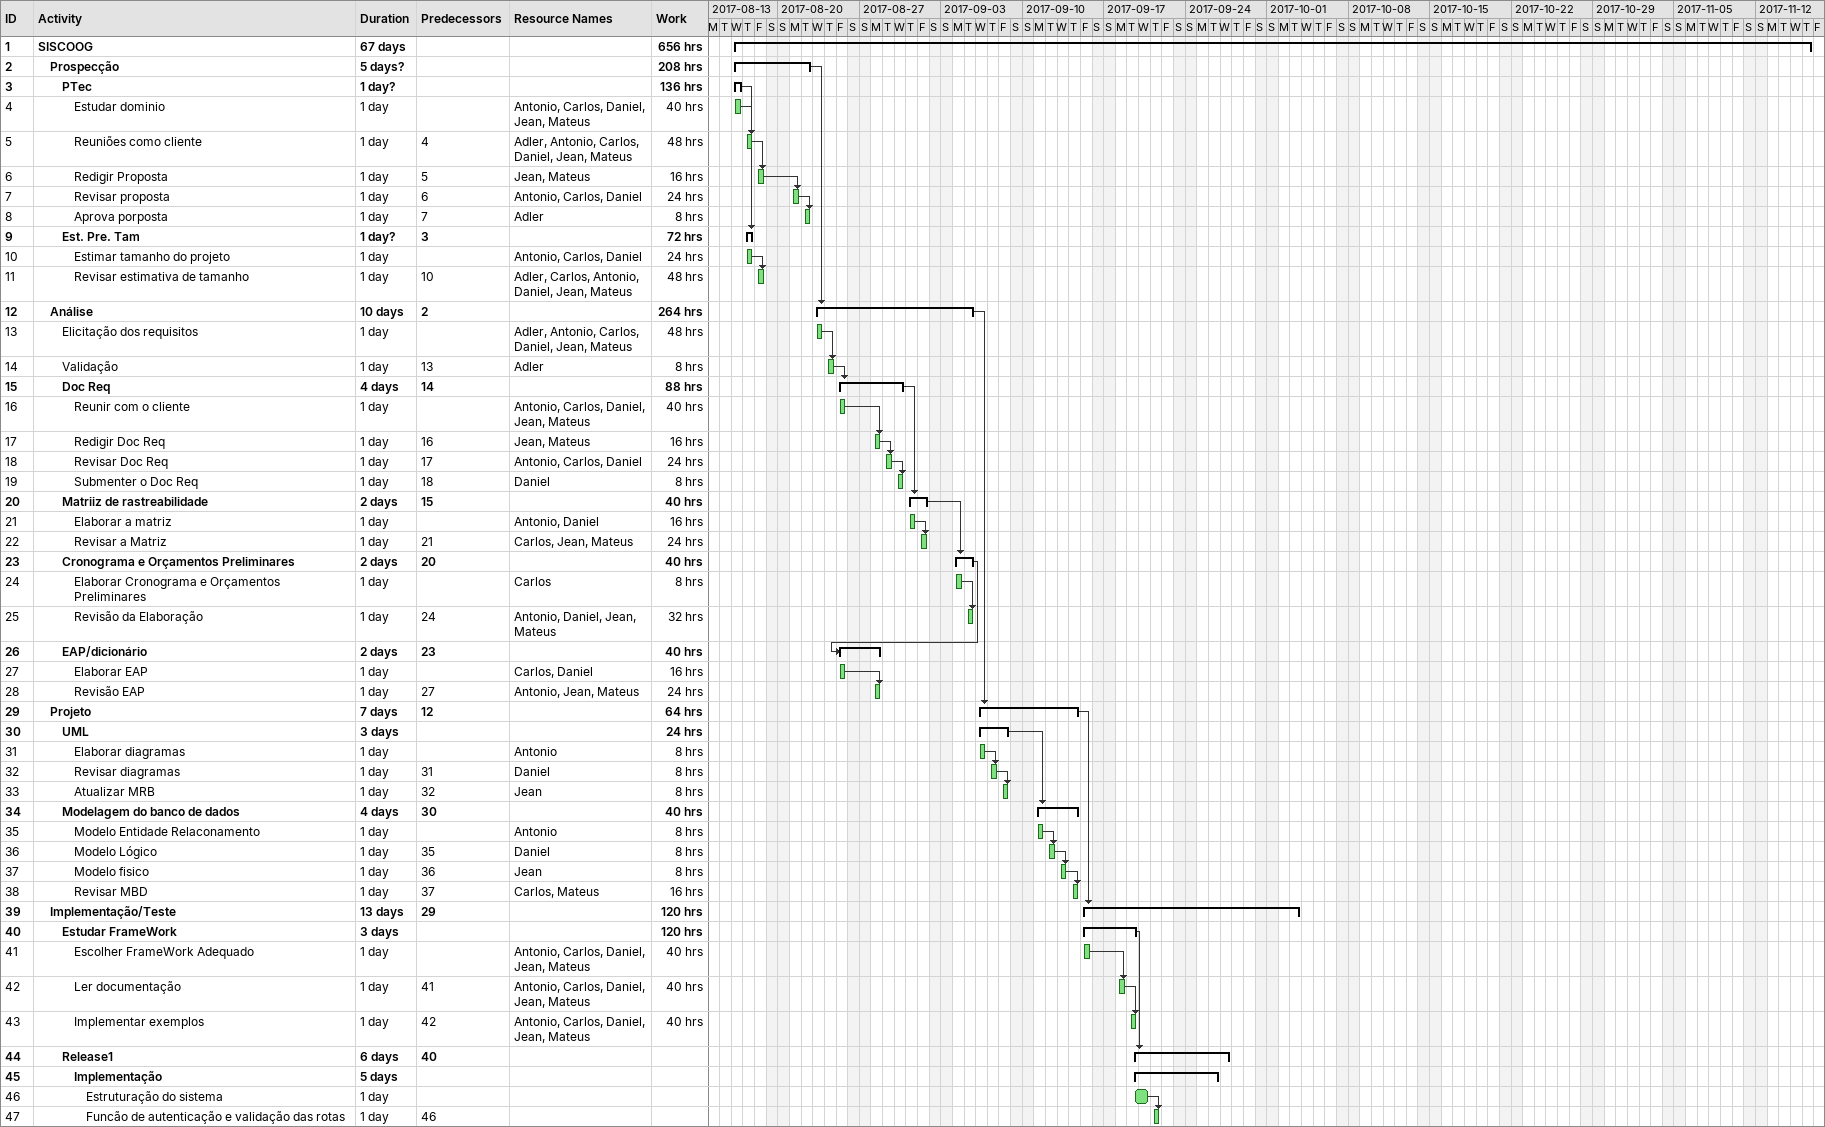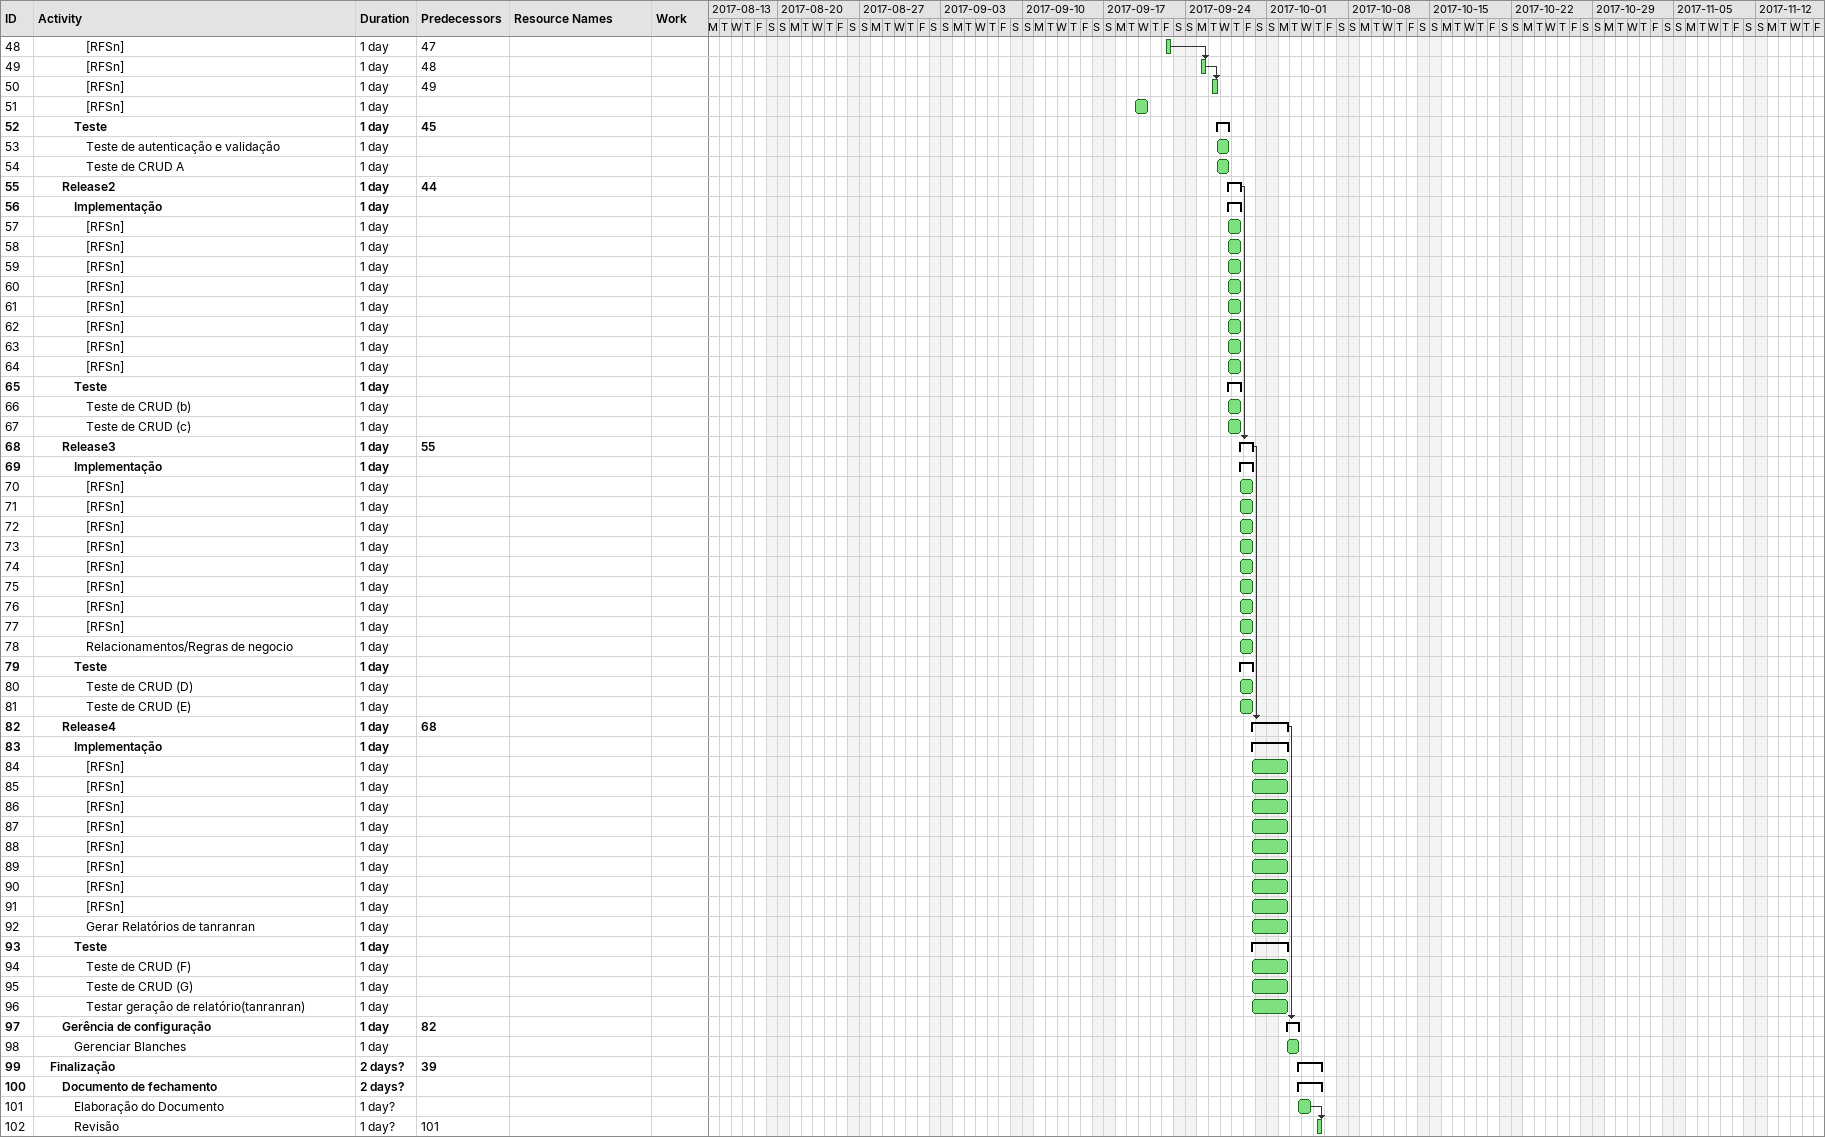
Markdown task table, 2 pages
| ID | Level | Task | Duration | Start | Finish | Predecessors | Resources | Work (h) |
|---|---|---|---|---|---|---|---|---|
| 1 | 1 | **SISCOOG** | 67d | 2017-08-16 | 2017-11-16 |  |  | 656 |
| 2 | 2 | **Prospecção** | 5d? | 2017-08-16 | 2017-08-22 |  |  | 208 |
| 3 | 3 | **PTec** | 1d? | 2017-08-16 | 2017-08-16 |  |  | 136 |
| 4 | 4 | Estudar dominio | 1d | 2017-08-16 | 2017-08-16 |  | Antonio, Carlos, Daniel, Jean, Mateus | 40 |
| 5 | 4 | Reuniões como cliente | 1d | 2017-08-17 | 2017-08-17 | 4 | Adler, Antonio, Carlos, Daniel, Jean, Mateus | 48 |
| 6 | 4 | Redigir Proposta | 1d | 2017-08-18 | 2017-08-18 | 5 | Jean, Mateus | 16 |
| 7 | 4 | Revisar proposta | 1d | 2017-08-21 | 2017-08-21 | 6 | Antonio, Carlos, Daniel | 24 |
| 8 | 4 | Aprova porposta | 1d | 2017-08-22 | 2017-08-22 | 7 | Adler | 8 |
| 9 | 3 | **Est. Pre. Tam** | 1d? | 2017-08-17 | 2017-08-17 | 3 |  | 72 |
| 10 | 4 | Estimar tamanho do projeto | 1d | 2017-08-17 | 2017-08-17 |  | Antonio, Carlos, Daniel | 24 |
| 11 | 4 | Revisar estimativa de tamanho | 1d | 2017-08-18 | 2017-08-18 | 10 | Adler, Carlos, Antonio, Daniel, Jean, Mateus | 48 |
| 12 | 2 | **Análise** | 10d | 2017-08-23 | 2017-09-05 | 2 |  | 264 |
| 13 | 3 | Elicitação dos requisitos | 1d | 2017-08-23 | 2017-08-23 |  | Adler, Antonio, Carlos, Daniel, Jean, Mateus | 48 |
| 14 | 3 | Validação | 1d | 2017-08-24 | 2017-08-24 | 13 | Adler | 8 |
| 15 | 3 | **Doc Req** | 4d | 2017-08-25 | 2017-08-30 | 14 |  | 88 |
| 16 | 4 | Reunir com o cliente | 1d | 2017-08-25 | 2017-08-25 |  | Antonio, Carlos, Daniel, Jean, Mateus | 40 |
| 17 | 4 | Redigir Doc Req | 1d | 2017-08-28 | 2017-08-28 | 16 | Jean, Mateus | 16 |
| 18 | 4 | Revisar Doc Req | 1d | 2017-08-29 | 2017-08-29 | 17 | Antonio, Carlos, Daniel | 24 |
| 19 | 4 | Submenter o Doc Req | 1d | 2017-08-30 | 2017-08-30 | 18 | Daniel | 8 |
| 20 | 3 | **Matriiz de rastreabilidade** | 2d | 2017-08-31 | 2017-09-01 | 15 |  | 40 |
| 21 | 4 | Elaborar a matriz | 1d | 2017-08-31 | 2017-08-31 |  | Antonio, Daniel | 16 |
| 22 | 4 | Revisar a Matriz | 1d | 2017-09-01 | 2017-09-01 | 21 | Carlos, Jean, Mateus | 24 |
| 23 | 3 | **Cronograma e Orçamentos Preliminares** | 2d | 2017-09-04 | 2017-09-05 | 20 |  | 40 |
| 24 | 4 | Elaborar Cronograma e Orçamentos Preliminares | 1d | 2017-09-04 | 2017-09-04 |  | Carlos | 8 |
| 25 | 4 | Revisão da Elaboração | 1d | 2017-09-05 | 2017-09-05 | 24 | Antonio, Daniel, Jean, Mateus | 32 |
| 26 | 3 | **EAP/dicionário** | 2d | 2017-08-25 | 2017-08-28 | 23 |  | 40 |
| 27 | 4 | Elaborar EAP | 1d | 2017-08-25 | 2017-08-25 |  | Carlos, Daniel | 16 |
| 28 | 4 | Revisão EAP | 1d | 2017-08-28 | 2017-08-28 | 27 | Antonio, Jean, Mateus | 24 |
| 29 | 2 | **Projeto** | 7d | 2017-09-06 | 2017-09-14 | 12 |  | 64 |
| 30 | 3 | **UML** | 3d | 2017-09-06 | 2017-09-08 |  |  | 24 |
| 31 | 4 | Elaborar diagramas | 1d | 2017-09-06 | 2017-09-06 |  | Antonio | 8 |
| 32 | 4 | Revisar diagramas | 1d | 2017-09-07 | 2017-09-07 | 31 | Daniel | 8 |
| 33 | 4 | Atualizar MRB | 1d | 2017-09-08 | 2017-09-08 | 32 | Jean | 8 |
| 34 | 3 | **Modelagem do banco de dados** | 4d | 2017-09-11 | 2017-09-14 | 30 |  | 40 |
| 35 | 4 | Modelo Entidade Relaconamento | 1d | 2017-09-11 | 2017-09-11 |  | Antonio | 8 |
| 36 | 4 | Modelo Lógico | 1d | 2017-09-12 | 2017-09-12 | 35 | Daniel | 8 |
| 37 | 4 | Modelo fisico | 1d | 2017-09-13 | 2017-09-13 | 36 | Jean | 8 |
| 38 | 4 | Revisar MBD | 1d | 2017-09-14 | 2017-09-14 | 37 | Carlos, Mateus | 16 |
| 39 | 2 | **Implementação/Teste** | 13d | 2017-09-15 | 2017-10-03 | 29 |  | 120 |
| 40 | 3 | **Estudar FrameWork** | 3d | 2017-09-15 | 2017-09-19 |  |  | 120 |
| 41 | 4 | Escolher FrameWork Adequado | 1d | 2017-09-15 | 2017-09-15 |  | Antonio, Carlos, Daniel, Jean, Mateus | 40 |
| 42 | 4 | Ler documentação | 1d | 2017-09-18 | 2017-09-18 | 41 | Antonio, Carlos, Daniel, Jean, Mateus | 40 |
| 43 | 4 | Implementar exemplos | 1d | 2017-09-19 | 2017-09-19 | 42 | Antonio, Carlos, Daniel, Jean, Mateus | 40 |
| 44 | 3 | **Release1** | 6d | 2017-09-19 | 2017-09-27 | 40 |  |  |
| 45 | 4 | **Implementação** | 5d | 2017-09-19 | 2017-09-26 |  |  |  |
| 46 | 5 | Estruturação do sistema | 1d | 2017-09-19 | 2017-09-20 |  |  |  |
| 47 | 5 | Funcão de autenticação e validação das rotas | 1d | 2017-09-21 | 2017-09-21 | 46 |  |  |
| 48 | 5 | [RFSn] | 1d | 2017-09-22 | 2017-09-22 | 47 |  |  |
| 49 | 5 | [RFSn] | 1d | 2017-09-25 | 2017-09-25 | 48 |  |  |
| 50 | 5 | [RFSn] | 1d | 2017-09-26 | 2017-09-26 | 49 |  |  |
| 51 | 5 | [RFSn] | 1d | 2017-09-19 | 2017-09-20 |  |  |  |
| 52 | 4 | **Teste** | 1d | 2017-09-26 | 2017-09-27 | 45 |  |  |
| 53 | 5 | Teste de autenticação e validação | 1d | 2017-09-26 | 2017-09-27 |  |  |  |
| 54 | 5 | Teste de CRUD A | 1d | 2017-09-26 | 2017-09-27 |  |  |  |
| 55 | 3 | **Release2** | 1d | 2017-09-27 | 2017-09-28 | 44 |  |  |
| 56 | 4 | **Implementação** | 1d | 2017-09-27 | 2017-09-28 |  |  |  |
| 57 | 5 | [RFSn] | 1d | 2017-09-27 | 2017-09-28 |  |  |  |
| 58 | 5 | [RFSn] | 1d | 2017-09-27 | 2017-09-28 |  |  |  |
| 59 | 5 | [RFSn] | 1d | 2017-09-27 | 2017-09-28 |  |  |  |
| 60 | 5 | [RFSn] | 1d | 2017-09-27 | 2017-09-28 |  |  |  |
| 61 | 5 | [RFSn] | 1d | 2017-09-27 | 2017-09-28 |  |  |  |
| 62 | 5 | [RFSn] | 1d | 2017-09-27 | 2017-09-28 |  |  |  |
| 63 | 5 | [RFSn] | 1d | 2017-09-27 | 2017-09-28 |  |  |  |
| 64 | 5 | [RFSn] | 1d | 2017-09-27 | 2017-09-28 |  |  |  |
| 65 | 4 | **Teste** | 1d | 2017-09-27 | 2017-09-28 |  |  |  |
| 66 | 5 | Teste de CRUD (b) | 1d | 2017-09-27 | 2017-09-28 |  |  |  |
| 67 | 5 | Teste de CRUD (c) | 1d | 2017-09-27 | 2017-09-28 |  |  |  |
| 68 | 3 | **Release3** | 1d | 2017-09-28 | 2017-09-29 | 55 |  |  |
| 69 | 4 | **Implementação** | 1d | 2017-09-28 | 2017-09-29 |  |  |  |
| 70 | 5 | [RFSn] | 1d | 2017-09-28 | 2017-09-29 |  |  |  |
| 71 | 5 | [RFSn] | 1d | 2017-09-28 | 2017-09-29 |  |  |  |
| 72 | 5 | [RFSn] | 1d | 2017-09-28 | 2017-09-29 |  |  |  |
| 73 | 5 | [RFSn] | 1d | 2017-09-28 | 2017-09-29 |  |  |  |
| 74 | 5 | [RFSn] | 1d | 2017-09-28 | 2017-09-29 |  |  |  |
| 75 | 5 | [RFSn] | 1d | 2017-09-28 | 2017-09-29 |  |  |  |
| 76 | 5 | [RFSn] | 1d | 2017-09-28 | 2017-09-29 |  |  |  |
| 77 | 5 | [RFSn] | 1d | 2017-09-28 | 2017-09-29 |  |  |  |
| 78 | 5 | Relacionamentos/Regras de negocio | 1d | 2017-09-28 | 2017-09-29 |  |  |  |
| 79 | 4 | **Teste** | 1d | 2017-09-28 | 2017-09-29 |  |  |  |
| 80 | 5 | Teste de CRUD (D) | 1d | 2017-09-28 | 2017-09-29 |  |  |  |
| 81 | 5 | Teste de CRUD (E) | 1d | 2017-09-28 | 2017-09-29 |  |  |  |
| 82 | 3 | **Release4** | 1d | 2017-09-29 | 2017-10-02 | 68 |  |  |
| 83 | 4 | **Implementação** | 1d | 2017-09-29 | 2017-10-02 |  |  |  |
| 84 | 5 | [RFSn] | 1d | 2017-09-29 | 2017-10-02 |  |  |  |
| 85 | 5 | [RFSn] | 1d | 2017-09-29 | 2017-10-02 |  |  |  |
| 86 | 5 | [RFSn] | 1d | 2017-09-29 | 2017-10-02 |  |  |  |
| 87 | 5 | [RFSn] | 1d | 2017-09-29 | 2017-10-02 |  |  |  |
| 88 | 5 | [RFSn] | 1d | 2017-09-29 | 2017-10-02 |  |  |  |
| 89 | 5 | [RFSn] | 1d | 2017-09-29 | 2017-10-02 |  |  |  |
| 90 | 5 | [RFSn] | 1d | 2017-09-29 | 2017-10-02 |  |  |  |
| 91 | 5 | [RFSn] | 1d | 2017-09-29 | 2017-10-02 |  |  |  |
| 92 | 5 | Gerar Relatórios de tanranran | 1d | 2017-09-29 | 2017-10-02 |  |  |  |
| 93 | 4 | **Teste** | 1d | 2017-09-29 | 2017-10-02 |  |  |  |
| 94 | 5 | Teste de CRUD (F) | 1d | 2017-09-29 | 2017-10-02 |  |  |  |
| 95 | 5 | Teste de CRUD (G) | 1d | 2017-09-29 | 2017-10-02 |  |  |  |
| 96 | 5 | Testar geração de relatório(tanranran) | 1d | 2017-09-29 | 2017-10-02 |  |  |  |
| 97 | 3 | **Gerência de configuração** | 1d | 2017-10-02 | 2017-10-03 | 82 |  |  |
| 98 | 4 | Gerenciar Blanches | 1d | 2017-10-02 | 2017-10-03 |  |  |  |
| 99 | 2 | **Finalização** | 2d? | 2017-10-03 | 2017-10-05 | 39 |  |  |
| 100 | 3 | **Documento de fechamento** | 2d? | 2017-10-03 | 2017-10-05 |  |  |  |
| 101 | 4 | Elaboração do Documento | 1d? | 2017-10-03 | 2017-10-04 |  |  |  |
| 102 | 4 | Revisão | 1d? | 2017-10-05 | 2017-10-05 | 101 |  |  |
